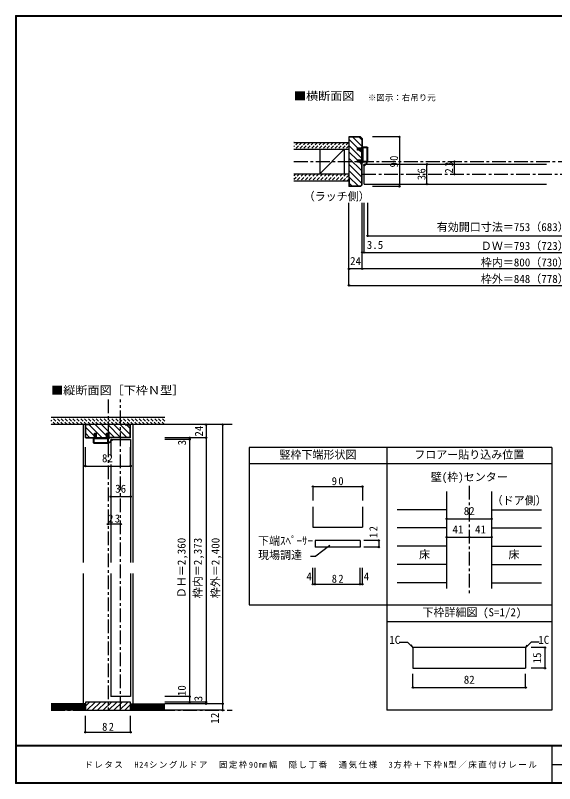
# Model space of a CAD drawing. Units: millimetres at full size, sheet at 1:5, with parts at other scales. Extents: x -973 to 977, y -718 to 696.
# Drawn here: x -973 to 7, y -701 to 696 of the extents above; entities that cross this region are included whole.
import ezdxf
from ezdxf.enums import TextEntityAlignment as Align

# ---------------------------------------------------------------- set-up
doc = ezdxf.new("R2010")
doc.units = ezdxf.units.MM
doc.header["$LTSCALE"] = 5
doc.header["$PDMODE"] = 32
doc.header["$PDSIZE"] = 2.5
doc.linetypes.add('CHAIN1', pattern=[8, 5, -1, 1, -1])
doc.linetypes.add('DASHED1', pattern=[1.8, 1.2, -0.6])
for name, color, linetype in [('0-0_補助線', 7, 'Continuous'), ('0-1_通り芯', 4, 'CHAIN1'), ('0-3_仕上げ', 4, 'Continuous'), ('0-4_枠', 3, 'Continuous'), ('0-6_扉', 6, 'Continuous'), ('0-A_文字', 7, 'Continuous'), ('0-B_寸法', 4, 'Continuous'), ('0-C_ハッチ', 4, 'DASHED1'), ('1-4_枠', 3, 'Continuous'), ('1-B_寸法', 4, 'Continuous'), ('F-1_枠', 6, 'Continuous'), ('F-A_文字', 7, 'Continuous')]:
    doc.layers.add(name, color=color, linetype=linetype)
doc.styles.add('ＭＳ ゴシック', font='')
doc.styles.get('ＭＳ ゴシック').set_extended_font_data('MS Gothic')

# ---------------------------------------------------------------- blocks, each defined once
blk = doc.blocks.new('2')
at = {"layer": '0-0_補助線'}
for p, q in [((-9.846, -9.622), (-9.846, 15.078)), ((-8.846, 16.078), (0.354, 16.078)), ((-8.846, 15.878), (0.637, 15.878)), ((-8.446, 14.378), (-8.446, -8.922)), ((-8.146, 14.678), (-1.546, 14.678)), ((-1.246, 14.378), (-1.246, -8.922)), ((0.154, 11.653), (2.154, 11.653)), ((0.154, 11.653), (0.154, -8.497)), ((2.154, 10.953), (2.154, 11.653)), ((3.154, 11.653), (2.512, 10.83)), ((3.154, 11.653), (6.154, 11.653)), ((4.154, 13.753), (4.154, 13.053)), ((5.154, 13.053), (4.512, 13.876)), ((7.154, 13.053), (5.154, 13.053)), ((6.154, 10.953), (6.154, 11.653)), ((7.558, 12.258), (6.516, 10.835)), ((-1.48, -10.622), (-8.846, -10.622)), ((-1.546, -9.222), (-8.146, -9.222)), ((-1.189, -10.85), (-0.732, -12.694)), ((0.354, -12.922), (-0.441, -12.922)), ((0.154, -8.497), (2.154, -8.497)), ((4.154, -9.897), (0.154, -9.897)), ((0.154, -9.897), (0.154, -10.622)), ((0.154, -10.622), (0.645, -12.548)), ((2.154, -7.797), (2.154, -8.497)), ((3.154, -8.497), (2.512, -7.674)), ((3.154, -8.497), (6.154, -8.497)), ((4.154, -10.597), (4.154, -9.897)), ((5.154, -9.897), (4.512, -10.72)), ((7.154, -9.897), (5.154, -9.897)), ((6.154, -7.797), (6.154, -8.497)), ((7.558, -9.101), (6.516, -7.679))]:
    blk.add_line(p, q, dxfattribs=at)
for points in [[(-9.646, 15.078), (-9.646, -9.622), (-9.846, -9.622)], [(4.154, 13.053), (0.154, 13.053), (0.649, 15.723)]]:
    blk.add_lwpolyline(points, dxfattribs=at)
for centre, radius, start, end in [((-8.846, 15.078), 1, 90, 180), ((-8.846, 15.078), 0.8, 90, 180), ((-8.146, 14.378), 0.3, 90, 180), ((-1.546, 14.378), 0.3, 0, 90), ((0.354, 15.778), 0.3, 349.49875, 90), ((2.354, 10.953), 0.2, 180, 322.03043), ((4.354, 13.753), 0.2, 37.96957, 180), ((6.354, 10.953), 0.2, 180, 323.78053), ((7.154, 12.553), 0.5, 323.78053, 90), ((-8.846, -9.622), 1, 180, 270), ((-2.846, -10.72), 6, 179.06153, 259.29815), ((-8.146, -8.922), 0.3, 180, 270), ((-2.846, -10.72), 5.3, 178.93757, 259.29815), ((-1.546, -8.922), 0.3, 270, 0), ((-1.48, -10.922), 0.3, 13.9282, 90), ((-0.441, -12.622), 0.3, 193.9282, 270), ((0.354, -12.622), 0.3, 270, 14.29438), ((2.354, -7.797), 0.2, 37.96957, 180), ((4.354, -10.597), 0.2, 180, 322.03043), ((6.354, -7.797), 0.2, 36.21947, 180), ((7.154, -9.397), 0.5, 270, 36.21947), ((-3.896, -16.272), 0.35, 259.29815, 79.29815)]:
    blk.add_arc(centre, radius, start, end, dxfattribs=at)
blk.add_point((-3.896, -16.622), dxfattribs=at)

msp = doc.modelspace()

# ---------------------------------------------------------------- linework, layer by layer
at = {"layer": '0-0_補助線', "color": 3}
msp.add_line((-342.693, -197.826), (-342.693, -234.786), dxfattribs=at)
at = {"layer": '0-0_補助線'}
for p, q in [((-428.693, -258.695), (-428.693, -270.695)), ((-346.693, -258.695), (-428.693, -258.695)), ((-346.693, -258.695), (-346.693, -270.695)), ((-346.693, -270.695), (-428.693, -270.695)), ((-401.538, -267.9), (-427.338, -287.249)), ((-437.183, -287.249), (-427.338, -287.249))]:
    msp.add_line(p, q, dxfattribs=at)
at = {"layer": '0-0_補助線', "color": 4}
for p, q in [((-312.803, -258.695), (-339.885, -258.695)), ((-312.803, -258.695), (-312.803, -270.695)), ((-312.803, -270.695), (-339.885, -270.695))]:
    msp.add_line(p, q, dxfattribs=at)
at = {"layer": '0-0_補助線', "color": 3}
msp.add_lwpolyline([(-432.693, -197.826), (-432.693, -234.786), (-342.693, -234.786)], dxfattribs=at)
at = {"layer": '0-0_補助線'}
for p in [(-312.803, -258.695), (-312.803, -270.695)]:
    msp.add_point(p, dxfattribs=at)
at = {"layer": '0-1_通り芯'}
for p, q in [((-467, 430), (468, 430)), ((-343, 407.007), (344, 407.007)), ((-804.976, -2.5), (-804.976, -567.5)), ((-781.976, -567.5), (-781.976, -2.5)), ((-701.619, -48), (-908.333, -48)), ((-148.347, -159.5), (-148.347, -356.007)), ((-908.333, -567.5), (-579.119, -567.5))]:
    msp.add_line(p, q, dxfattribs=at)
at = {"layer": '0-3_仕上げ', "color": 2}
for p, q in [((-467, 465), (-367, 465)), ((-467, 452.5), (-367, 452.5)), ((-467, 407.5), (-367, 407.5)), ((-467, 395), (-367, 395))]:
    msp.add_line(p, q, dxfattribs=at)
at = {"layer": '0-3_仕上げ', "color": 7}
msp.add_line((-375.572, 452.5), (-420, 407.5), dxfattribs=at)
at = {"layer": '0-3_仕上げ', "color": 3}
for p, q in [((-420, 452.5), (-420, 407.5)), ((-375.572, 452.5), (-375.572, 407.5))]:
    msp.add_line(p, q, dxfattribs=at)
at = {"layer": '0-3_仕上げ'}
for p, q in [((-189.347, -202.801), (-279.436, -202.801)), ((-107.347, -202.801), (-17.258, -202.801)), ((-189.347, -236.103), (-279.436, -236.103)), ((-107.347, -236.103), (-17.258, -236.103)), ((-189.347, -269.404), (-279.436, -269.404)), ((-107.347, -269.404), (-17.258, -269.404)), ((-189.347, -302.706), (-279.436, -302.706)), ((-107.347, -302.706), (-17.258, -302.706)), ((-189.347, -336.007), (-279.436, -336.007)), ((-107.347, -336.007), (-17.258, -336.007))]:
    msp.add_line(p, q, dxfattribs=at)
at = {"layer": '0-4_枠'}
for p, q in [((-345.828, 475), (-343, 472.172)), ((-346.036, 474.5), (-366.5, 474.5)), ((-366.5, 460), (-366.5, 474.5)), ((-346.036, 474.5), (-343.5, 471.964)), ((-343.5, 471.964), (-343.5, 454.75)), ((-343, 472.172), (-343, 454.75)), ((-366.5, 460), (-367, 460)), ((-351.5, 451.05), (-351.5, 454.75)), ((-351.5, 454.75), (-343, 454.75)), ((-343, 451.05), (-351.5, 451.05)), ((-343.5, 432.45), (-343.5, 451.05)), ((-343, 432.45), (-343, 451.05)), ((-351.5, 428.75), (-351.5, 432.45)), ((-343, 432.45), (-351.5, 432.45)), ((-343, 428.75), (-351.5, 428.75)), ((-343.5, 388.036), (-343.5, 428.75)), ((-343, 387.828), (-343, 428.75)), ((-366.5, 400), (-367, 400)), ((-366.5, 400), (-366.5, 385.5)), ((-346.036, 385.5), (-366.5, 385.5)), ((-343.5, 388.036), (-346.036, 385.5)), ((-845.976, -71.293), (-845.976, -48)), ((-835.976, -48.5), (-845.476, -48.5)), ((-835.976, -48.5), (-835.976, -48)), ((-773.976, -48.5), (-773.976, -48)), ((-773.976, -48.5), (-764.476, -48.5)), ((-763.976, -71.293), (-763.976, -48)), ((-829.726, -72), (-829.726, -63.5)), ((-829.726, -63.5), (-826.026, -63.5)), ((-826.026, -72), (-826.026, -63.5)), ((-807.426, -72), (-807.426, -63.5)), ((-807.426, -63.5), (-803.726, -63.5)), ((-803.726, -63.5), (-803.726, -72)), ((-845.269, -72), (-845.976, -71.293)), ((-845.269, -72), (-829.726, -72)), ((-845.062, -71.5), (-829.726, -71.5)), ((-826.026, -71.5), (-807.426, -71.5)), ((-826.026, -72), (-807.426, -72)), ((-764.89, -71.5), (-803.726, -71.5)), ((-764.683, -72), (-803.726, -72)), ((-764.683, -72), (-763.976, -71.293)), ((-189.347, -346.007), (-189.347, -169.5)), ((-107.347, -346.007), (-107.347, -169.5))]:
    msp.add_line(p, q, dxfattribs=at)
at = {"layer": '0-4_枠', "color": 4}
for p, q in [((-849.976, -48), (-849.976, -298.75)), ((-759.976, -48), (-759.976, -298.75)), ((-849.976, -318.75), (-849.976, -555.5)), ((-759.976, -318.75), (-759.976, -555.5))]:
    msp.add_line(p, q, dxfattribs=at)
at = {"layer": '0-4_枠'}
for points in [[(-345.828, 475), (-367, 475), (-367, 385)], [(-343, 387.828), (-345.828, 385), (-367, 385)], [(-845.062, -71.5), (-845.476, -71.086), (-845.476, -48.5)], [(-764.89, -71.5), (-764.476, -71.086), (-764.476, -48.5)]]:
    msp.add_lwpolyline(points, dxfattribs=at)
at = {"layer": '0-6_扉'}
for p, q in [((-8, 425), (-339.5, 425)), ((-339.5, 389), (-339.5, 425)), ((-339.5, 389), (-8, 389)), ((-799.976, -75), (-799.976, -105.69)), ((-799.976, -75), (-763.976, -75)), ((-763.976, -75), (-763.976, -298.75)), ((-799.976, -120.922), (-799.976, -298.75)), ((-799.976, -318.75), (-799.976, -542.5)), ((-763.976, -318.75), (-763.976, -542.5)), ((-763.976, -542.5), (-799.976, -542.5))]:
    msp.add_line(p, q, dxfattribs=at)
at = {"layer": '0-A_文字', "color": 3}
for p, q in [((-548.347, -89.5), (-548.347, -376.007)), ((1.653, -89.5), (-548.347, -89.5)), ((-298.347, -89.5), (-298.347, -567.5)), ((1.653, -89.5), (1.653, -567.5)), ((1.653, -119.5), (-548.347, -119.5)), ((-548.347, -376.007), (1.653, -376.007)), ((-298.347, -406.007), (1.653, -406.007)), ((1.653, -567.5), (-298.347, -567.5))]:
    msp.add_line(p, q, dxfattribs=at)
at = {"layer": '0-B_寸法'}
for p, q in [((-275.175, 475), (-324.495, 475)), ((-275.175, 475), (-275.175, 385)), ((-225.175, 389), (-225.175, 425)), ((-175.175, 407.007), (-175.175, 430)), ((-275.175, 385), (-324.495, 385)), ((-367, 205), (-367, 355)), ((-343, 235), (-343, 355)), ((-339.5, 265), (-339.5, 355)), ((-333, 295), (-333, 355)), ((-333, 295), (306.9, 295)), ((-343, 265), (344, 265)), ((368, 235), (-367, 235)), ((-596.619, -48), (-701.619, -48)), ((-626.619, -48), (-626.619, -555.5)), ((-596.619, -48), (-596.619, -567.5)), ((-626.619, -72), (-701.619, -72)), ((-656.619, -75), (-701.619, -75)), ((-656.619, -72), (-656.619, -555.5)), ((-845.976, -123.422), (-845.976, -88.9)), ((-763.976, -123.422), (-763.976, -88.9)), ((-845.976, -123.422), (-763.976, -123.422)), ((-432.693, -160.894), (-342.693, -160.894)), ((-432.693, -160.894), (-432.693, -185.894)), ((-342.693, -160.894), (-342.693, -185.894)), ((-799.976, -178.882), (-763.976, -178.882)), ((-189.347, -219.452), (-107.347, -219.452)), ((-781.976, -228.882), (-804.976, -228.882)), ((-189.347, -252.753), (-107.347, -252.753)), ((-432.693, -338.343), (-432.693, -308.335)), ((-428.693, -338.343), (-428.693, -308.335)), ((-346.693, -338.343), (-346.693, -308.335)), ((-342.693, -338.343), (-342.693, -308.335)), ((-432.693, -338.343), (-428.693, -338.343)), ((-428.693, -338.343), (-346.693, -338.343)), ((-346.693, -338.343), (-342.693, -338.343)), ((-656.619, -542.5), (-701.619, -542.5)), ((-845.976, -559.992), (-838.484, -552.5)), ((-843.584, -567.5), (-828.584, -552.5)), ((-833.685, -567.5), (-818.685, -552.5)), ((-823.785, -567.5), (-808.785, -552.5)), ((-813.886, -567.5), (-798.886, -552.5)), ((-803.986, -567.5), (-788.986, -552.5)), ((-794.087, -567.5), (-779.087, -552.5)), ((-784.187, -567.5), (-769.187, -552.5)), ((-774.288, -567.5), (-763.976, -557.188)), ((-626.619, -552.5), (-701.619, -552.5)), ((-596.619, -555.5), (-701.619, -555.5)), ((-764.388, -567.5), (-763.976, -567.088)), ((-596.619, -567.5), (-701.619, -567.5)), ((-845.976, -607.5), (-845.976, -577.5)), ((-763.976, -607.5), (-763.976, -577.5)), ((-845.976, -607.5), (-763.976, -607.5))]:
    msp.add_line(p, q, dxfattribs=at)
at = {"layer": '0-B_寸法', "color": 2}
for p, q in [((-701.619, -35.5), (-908.333, -35.5)), ((-701.619, -48), (-908.333, -48)), ((-845.976, -555.5), (-908.333, -555.5)), ((-845.976, -567.5), (-845.976, -555.5)), ((-763.976, -567.5), (-763.976, -555.5)), ((-763.976, -555.5), (-701.619, -555.5)), ((-845.976, -567.5), (-908.333, -567.5)), ((-763.976, -567.5), (-701.619, -567.5))]:
    msp.add_line(p, q, dxfattribs=at)
at = {"layer": '0-B_寸法', "linetype": 'DASHED1'}
for p, q in [((-900.447, -48), (-908.333, -40.114)), ((-893.376, -48), (-905.876, -35.5)), ((-886.305, -48), (-898.805, -35.5)), ((-879.234, -48), (-891.734, -35.5)), ((-872.163, -48), (-884.663, -35.5)), ((-865.092, -48), (-877.592, -35.5)), ((-858.021, -48), (-870.521, -35.5)), ((-850.95, -48), (-863.45, -35.5)), ((-843.879, -48), (-856.379, -35.5)), ((-836.808, -48), (-849.308, -35.5)), ((-829.736, -48), (-842.236, -35.5)), ((-822.665, -48), (-835.165, -35.5)), ((-815.594, -48), (-828.094, -35.5)), ((-808.523, -48), (-821.023, -35.5)), ((-801.452, -48), (-813.952, -35.5)), ((-794.381, -48), (-806.881, -35.5)), ((-787.31, -48), (-799.81, -35.5)), ((-780.239, -48), (-792.739, -35.5)), ((-773.168, -48), (-785.668, -35.5)), ((-766.097, -48), (-778.597, -35.5)), ((-759.026, -48), (-771.526, -35.5)), ((-751.955, -48), (-764.455, -35.5)), ((-744.884, -48), (-757.384, -35.5)), ((-737.813, -48), (-750.313, -35.5)), ((-730.742, -48), (-743.242, -35.5)), ((-723.67, -48), (-736.17, -35.5)), ((-716.599, -48), (-729.099, -35.5)), ((-709.528, -48), (-722.028, -35.5)), ((-702.457, -48), (-714.957, -35.5)), ((-701.619, -41.767), (-707.886, -35.5)), ((-907.518, -48), (-908.333, -47.185))]:
    msp.add_line(p, q, dxfattribs=at)
at = {"layer": '0-B_寸法', "linetype": 'CHAIN1'}
msp.add_line((-579.119, -48), (-908.333, -48), dxfattribs=at)
at = {"layer": '0-B_寸法', "color": 7}
for p, q in [((-845.976, -557), (-908.333, -557)), ((-845.976, -558.5), (-908.333, -558.5)), ((-763.976, -557), (-701.619, -557)), ((-763.976, -558.5), (-701.619, -558.5)), ((-845.976, -560), (-908.333, -560)), ((-845.976, -561.5), (-908.333, -561.5)), ((-845.976, -563), (-908.333, -563)), ((-845.976, -564.5), (-908.333, -564.5)), ((-845.976, -566), (-908.333, -566)), ((-763.976, -560), (-701.619, -560)), ((-763.976, -561.5), (-701.619, -561.5)), ((-763.976, -563), (-701.619, -563)), ((-763.976, -564.5), (-701.619, -564.5)), ((-763.976, -566), (-701.619, -566))]:
    msp.add_line(p, q, dxfattribs=at)
at = {"layer": '0-B_寸法'}
msp.add_lwpolyline([(-367, 205), (368, 205), (368, 355)], dxfattribs=at)
at = {"layer": '0-B_寸法', "color": 3}
msp.add_lwpolyline([(-845.976, -567.5), (-763.976, -567.5), (-763.976, -552.5), (-845.976, -552.5)], close=True, dxfattribs=at)
at = {"layer": '0-B_寸法', "color": 7}
for p in [(-275.175, 475), (-225.175, 425), (-175.175, 430), (-175.175, 407.007), (-275.175, 385), (-225.175, 389), (-333, 295), (-343, 265), (-339.5, 265), (-367, 235), (-343, 235), (-367, 205), (-626.619, -48), (-596.619, -48), (-656.619, -72), (-656.619, -75), (-626.619, -72), (-845.976, -123.422), (-763.976, -123.422), (-432.693, -160.894), (-342.693, -160.894), (-799.976, -178.882), (-763.976, -178.882), (-189.347, -219.452), (-107.347, -219.452), (-804.976, -228.882), (-781.976, -228.882), (-189.347, -252.753), (-148.347, -252.753), (-107.347, -252.753), (-432.693, -338.343), (-428.693, -338.343), (-346.693, -338.343), (-342.693, -338.343), (-656.619, -542.5), (-656.619, -552.5), (-626.619, -552.5), (-626.619, -555.5), (-596.619, -555.5), (-596.619, -567.5), (-845.976, -607.5), (-763.976, -607.5)]:
    msp.add_point(p, dxfattribs=at)
at = {"layer": '0-C_ハッチ'}
for p, q in [((-459.531, 465), (-467, 457.531)), ((-466.602, 465), (-467, 464.602)), ((-452.46, 465), (-464.96, 452.5)), ((-445.389, 465), (-457.889, 452.5)), ((-438.318, 465), (-450.818, 452.5)), ((-431.247, 465), (-443.747, 452.5)), ((-424.176, 465), (-436.676, 452.5)), ((-417.105, 465), (-429.605, 452.5)), ((-410.034, 465), (-422.534, 452.5)), ((-402.963, 465), (-415.463, 452.5)), ((-395.892, 465), (-408.392, 452.5)), ((-388.821, 465), (-401.321, 452.5)), ((-381.749, 465), (-394.249, 452.5)), ((-374.678, 465), (-387.178, 452.5)), ((-367.607, 465), (-380.107, 452.5)), ((-367, 458.536), (-372.799, 452.737)), ((-456.823, 407.5), (-467, 397.323)), ((-463.894, 407.5), (-467, 404.394)), ((-449.752, 407.5), (-462.252, 395)), ((-442.681, 407.5), (-455.181, 395)), ((-435.61, 407.5), (-448.11, 395)), ((-428.539, 407.5), (-441.039, 395)), ((-421.468, 407.5), (-433.968, 395)), ((-414.397, 407.5), (-426.897, 395)), ((-407.326, 407.5), (-419.826, 395)), ((-400.255, 407.5), (-412.755, 395)), ((-393.183, 407.5), (-405.683, 395)), ((-386.112, 407.5), (-398.612, 395)), ((-379.041, 407.5), (-391.541, 395)), ((-371.97, 407.5), (-384.47, 395)), ((-367, 405.399), (-377.399, 395)), ((-367, 398.328), (-370.328, 395))]:
    msp.add_line(p, q, dxfattribs=at)
at = {"layer": '0-C_ハッチ', "linetype": 'Continuous'}
for p, q in [((-366.5, 469.97), (-351.279, 454.75)), ((-359.716, 474.5), (-343.5, 458.284)), ((-348.402, 474.5), (-343.5, 469.598)), ((-367, 459.157), (-343.5, 435.657)), ((-367, 447.842), (-351.5, 432.343)), ((-347.579, 451.05), (-343.5, 446.97)), ((-367, 436.529), (-343.5, 413.029)), ((-367, 425.216), (-343.5, 401.716)), ((-347.907, 428.75), (-343.5, 424.343)), ((-367, 413.902), (-343.5, 390.402)), ((-367, 402.588), (-349.912, 385.5)), ((-366.5, 390.775), (-361.225, 385.5)), ((-845.476, -53.284), (-829.726, -69.034)), ((-838.947, -48.5), (-815.947, -71.5)), ((-828.133, -48), (-807.426, -68.707)), ((-816.819, -48), (-793.319, -71.5)), ((-805.505, -48), (-782.005, -71.5)), ((-794.192, -48), (-770.692, -71.5)), ((-782.878, -48), (-764.476, -66.402)), ((-771.064, -48.5), (-764.476, -55.088)), ((-845.476, -64.598), (-838.574, -71.5))]:
    msp.add_line(p, q, dxfattribs=at)
at = {"layer": '1-4_枠'}
for p, q in [((-250.14, -453.601), (-250.847, -454.308)), ((-250.847, -454.308), (-250.847, -491.101)), ((-46.554, -453.601), (-250.14, -453.601)), ((-46.554, -453.601), (-45.847, -454.308)), ((-45.847, -454.308), (-45.847, -491.101)), ((-250.847, -491.101), (-45.847, -491.101))]:
    msp.add_line(p, q, dxfattribs=at)
at = {"layer": '1-B_寸法'}
for p, q in [((-275.653, -443.601), (-260.847, -443.601)), ((-250.493, -453.955), (-260.847, -443.601)), ((-46.201, -453.955), (-35.847, -443.601)), ((-21.041, -443.601), (-35.847, -443.601)), ((-250.493, -453.955), (-253.765, -448.287)), ((-46.201, -453.955), (-42.929, -448.287)), ((-10.847, -453.601), (-35.847, -453.601)), ((-10.847, -453.601), (-10.847, -491.101)), ((-250.847, -526.101), (-250.847, -501.101)), ((-45.847, -526.101), (-45.847, -501.101)), ((-10.847, -491.101), (-35.847, -491.101)), ((-250.847, -526.101), (-45.847, -526.101))]:
    msp.add_line(p, q, dxfattribs=at)
at = {"layer": '1-B_寸法', "color": 7}
for p in [(-10.847, -453.601), (-10.847, -491.101), (-250.847, -526.101), (-45.847, -526.101)]:
    msp.add_point(p, dxfattribs=at)
at = {"layer": 'F-1_枠'}
for p, q in [((-973.347, 695.833), (-973.347, -700.833)), ((-973.347, 695.833), (976.653, 695.833)), ((-973.347, 695), (976.653, 695)), ((-973.347, 694.167), (976.653, 694.167)), ((-972.514, 695.833), (-972.514, -700.833)), ((-971.68, 695.833), (-971.68, -700.833)), ((976.653, -631.667), (-973.347, -631.667)), ((976.653, -632.5), (-973.347, -632.5)), ((1.653, -632.5), (1.653, -699.167)), ((1.653, -665.833), (974.986, -665.834)), ((976.653, -699.167), (-973.347, -699.167)), ((976.653, -700), (-973.347, -700)), ((976.653, -700.833), (-973.347, -700.833))]:
    msp.add_line(p, q, dxfattribs=at)

# ---------------------------------------------------------------- block references
at = {"layer": '0-0_補助線', "xscale": -1}
msp.add_blockref('2', (-342.846, 440.172), dxfattribs=at)
at = {"layer": '0-0_補助線', "rotation": 90}
msp.add_blockref('2', (-815.148, -72.154), dxfattribs=at)

# ---------------------------------------------------------------- texts
at = {"layer": '0-0_補助線', "style": 'ＭＳ ゴシック'}
for s, p in [('下端ｽﾍﾟｰｻｰ', (-532.274, -271.298)), ('現場調達', (-532.274, -296.893))]:
    msp.add_text(s, height=14.66, dxfattribs=at).set_placement(p, align=Align.BOTTOM_LEFT)
at = {"layer": '0-0_補助線', "insert": (-315.303, -254.122), "char_height": 14.66, "attachment_point": 7, "rotation": 90, "style": 'ＭＳ ゴシック'}
msp.add_mtext('\\T1.27;\\W0.95;12', dxfattribs=at)
at = {"layer": '0-A_文字', "style": 'ＭＳ ゴシック', "width": 1.1}
for s, p in [('■横断面図', (-467, 537.5)), ('■縦断面図［下枠Ｎ型］', (-908.333, 2.5))]:
    msp.add_text(s, height=14.66, dxfattribs=at).set_placement(p, align=Align.BOTTOM_LEFT)
at = {"layer": '0-A_文字', "style": 'ＭＳ ゴシック'}
for s, height, p in [('※図示：右吊り元', 11, (-332.514, 537.5)), ('（ラッチ側）', 14.66, (-449.25, 355)), ('竪枠下端形状図', 14.66, (-493.347, -114.5)), ('フロアー貼り込み位置', 14.66, (-248.347, -114.5)), ('壁(枠)センター', 14.66, (-218.347, -155.091)), ('（ドア側）', 14.66, (-107.453, -197.835)), ('床', 14.66, (-239.597, -296.055)), ('床', 14.66, (-77.097, -296.055)), ('下枠詳細図 (S=1/2)', 14.66, (-233.347, -401.007))]:
    msp.add_text(s, height=height, dxfattribs=at).set_placement(p, align=Align.BOTTOM_LEFT)
at = {"layer": '0-B_寸法', "color": 7, "style": 'ＭＳ ゴシック'}
for s, p in [('有効開口寸法＝753（683）<663>［640］', (-207.347, 299.235)), ('3.5', (-334.649, 266.878)), ('ＤＷ＝793（723）<703>［680］', (-127.347, 265)), ('24', (-365, 237.5)), ('枠内＝800（730）<710>［687］', (-127.347, 235)), ('枠外＝848（778）<758>［735］', (-127.347, 205)), ('82', (-815.976, -120.922)), ('36', (-791.976, -176.382)), ('82', (-158.347, -216.952)), ('41', (-178.847, -250.253)), ('41', (-137.847, -250.253)), ('4', (-444.332, -335.843)), ('4', (-340.209, -335.843))]:
    msp.add_text(s, height=14.66, dxfattribs=at).set_placement(p, align=Align.BOTTOM_LEFT)
for s, p in [('24', (-628.109, -70)), ('3', (-658.782, -85.885)), ('ＤＨ＝2,360', (-659.664, -363.75)), ('枠内＝2,373', (-630.139, -363.75)), ('枠外＝2,400', (-597.962, -363.75)), ('10', (-659.119, -541.875)), ('3', (-629.119, -551.25)), ('12', (-599.119, -591.769))]:
    msp.add_text(s, height=14.66, rotation=90, dxfattribs=at).set_placement(p, align=Align.BOTTOM_LEFT)
at = {"layer": '0-B_寸法', "color": 7, "char_height": 14.66, "attachment_point": 7, "rotation": 90, "style": 'ＭＳ ゴシック'}
for s, insert in [('\\T1.27;\\W0.95;90', (-277.675, 419.375)), ('\\T1.27;\\W0.95;23', (-177.675, 408.378)), ('\\T1.27;\\W0.95;36', (-227.675, 396.375))]:
    msp.add_mtext(s, dxfattribs=dict(at, insert=insert))
at = {"layer": '0-B_寸法', "color": 7, "char_height": 14.66, "attachment_point": 7, "style": 'ＭＳ ゴシック'}
for s, insert in [('\\T1.27;\\W0.95;90', (-398.318, -158.394)), ('\\T1.27;\\W0.95;23', (-804.601, -226.382)), ('\\T1.27;\\W0.95;82', (-398.318, -335.843)), ('\\T1.27;\\W0.95;82', (-815.601, -605))]:
    msp.add_mtext(s, dxfattribs=dict(at, insert=insert))
at = {"layer": '1-B_寸法', "color": 7, "style": 'ＭＳ ゴシック'}
for s, p in [('1C', (-293.778, -451.101)), ('1C', (-22.916, -451.101)), ('82', (-158.347, -523.601))]:
    msp.add_text(s, height=14.66, dxfattribs=at).set_placement(p, align=Align.BOTTOM_LEFT)
msp.add_text('15', height=14.66, rotation=90, dxfattribs=at).set_placement((-13.347, -482.351), align=Align.BOTTOM_LEFT)
at = {"layer": 'F-A_文字', "insert": (-847.938, -673.333), "char_height": 11, "attachment_point": 7, "style": 'ＭＳ ゴシック'}
msp.add_mtext('\\T1.18;ドレタス\u3000H24シングルドア\u3000固定枠90㎜幅\u3000隠し丁番\u3000通気仕様\u30003方枠＋下枠N型／床直付けレール', dxfattribs=at)

doc.saveas('drawing.dxf')
